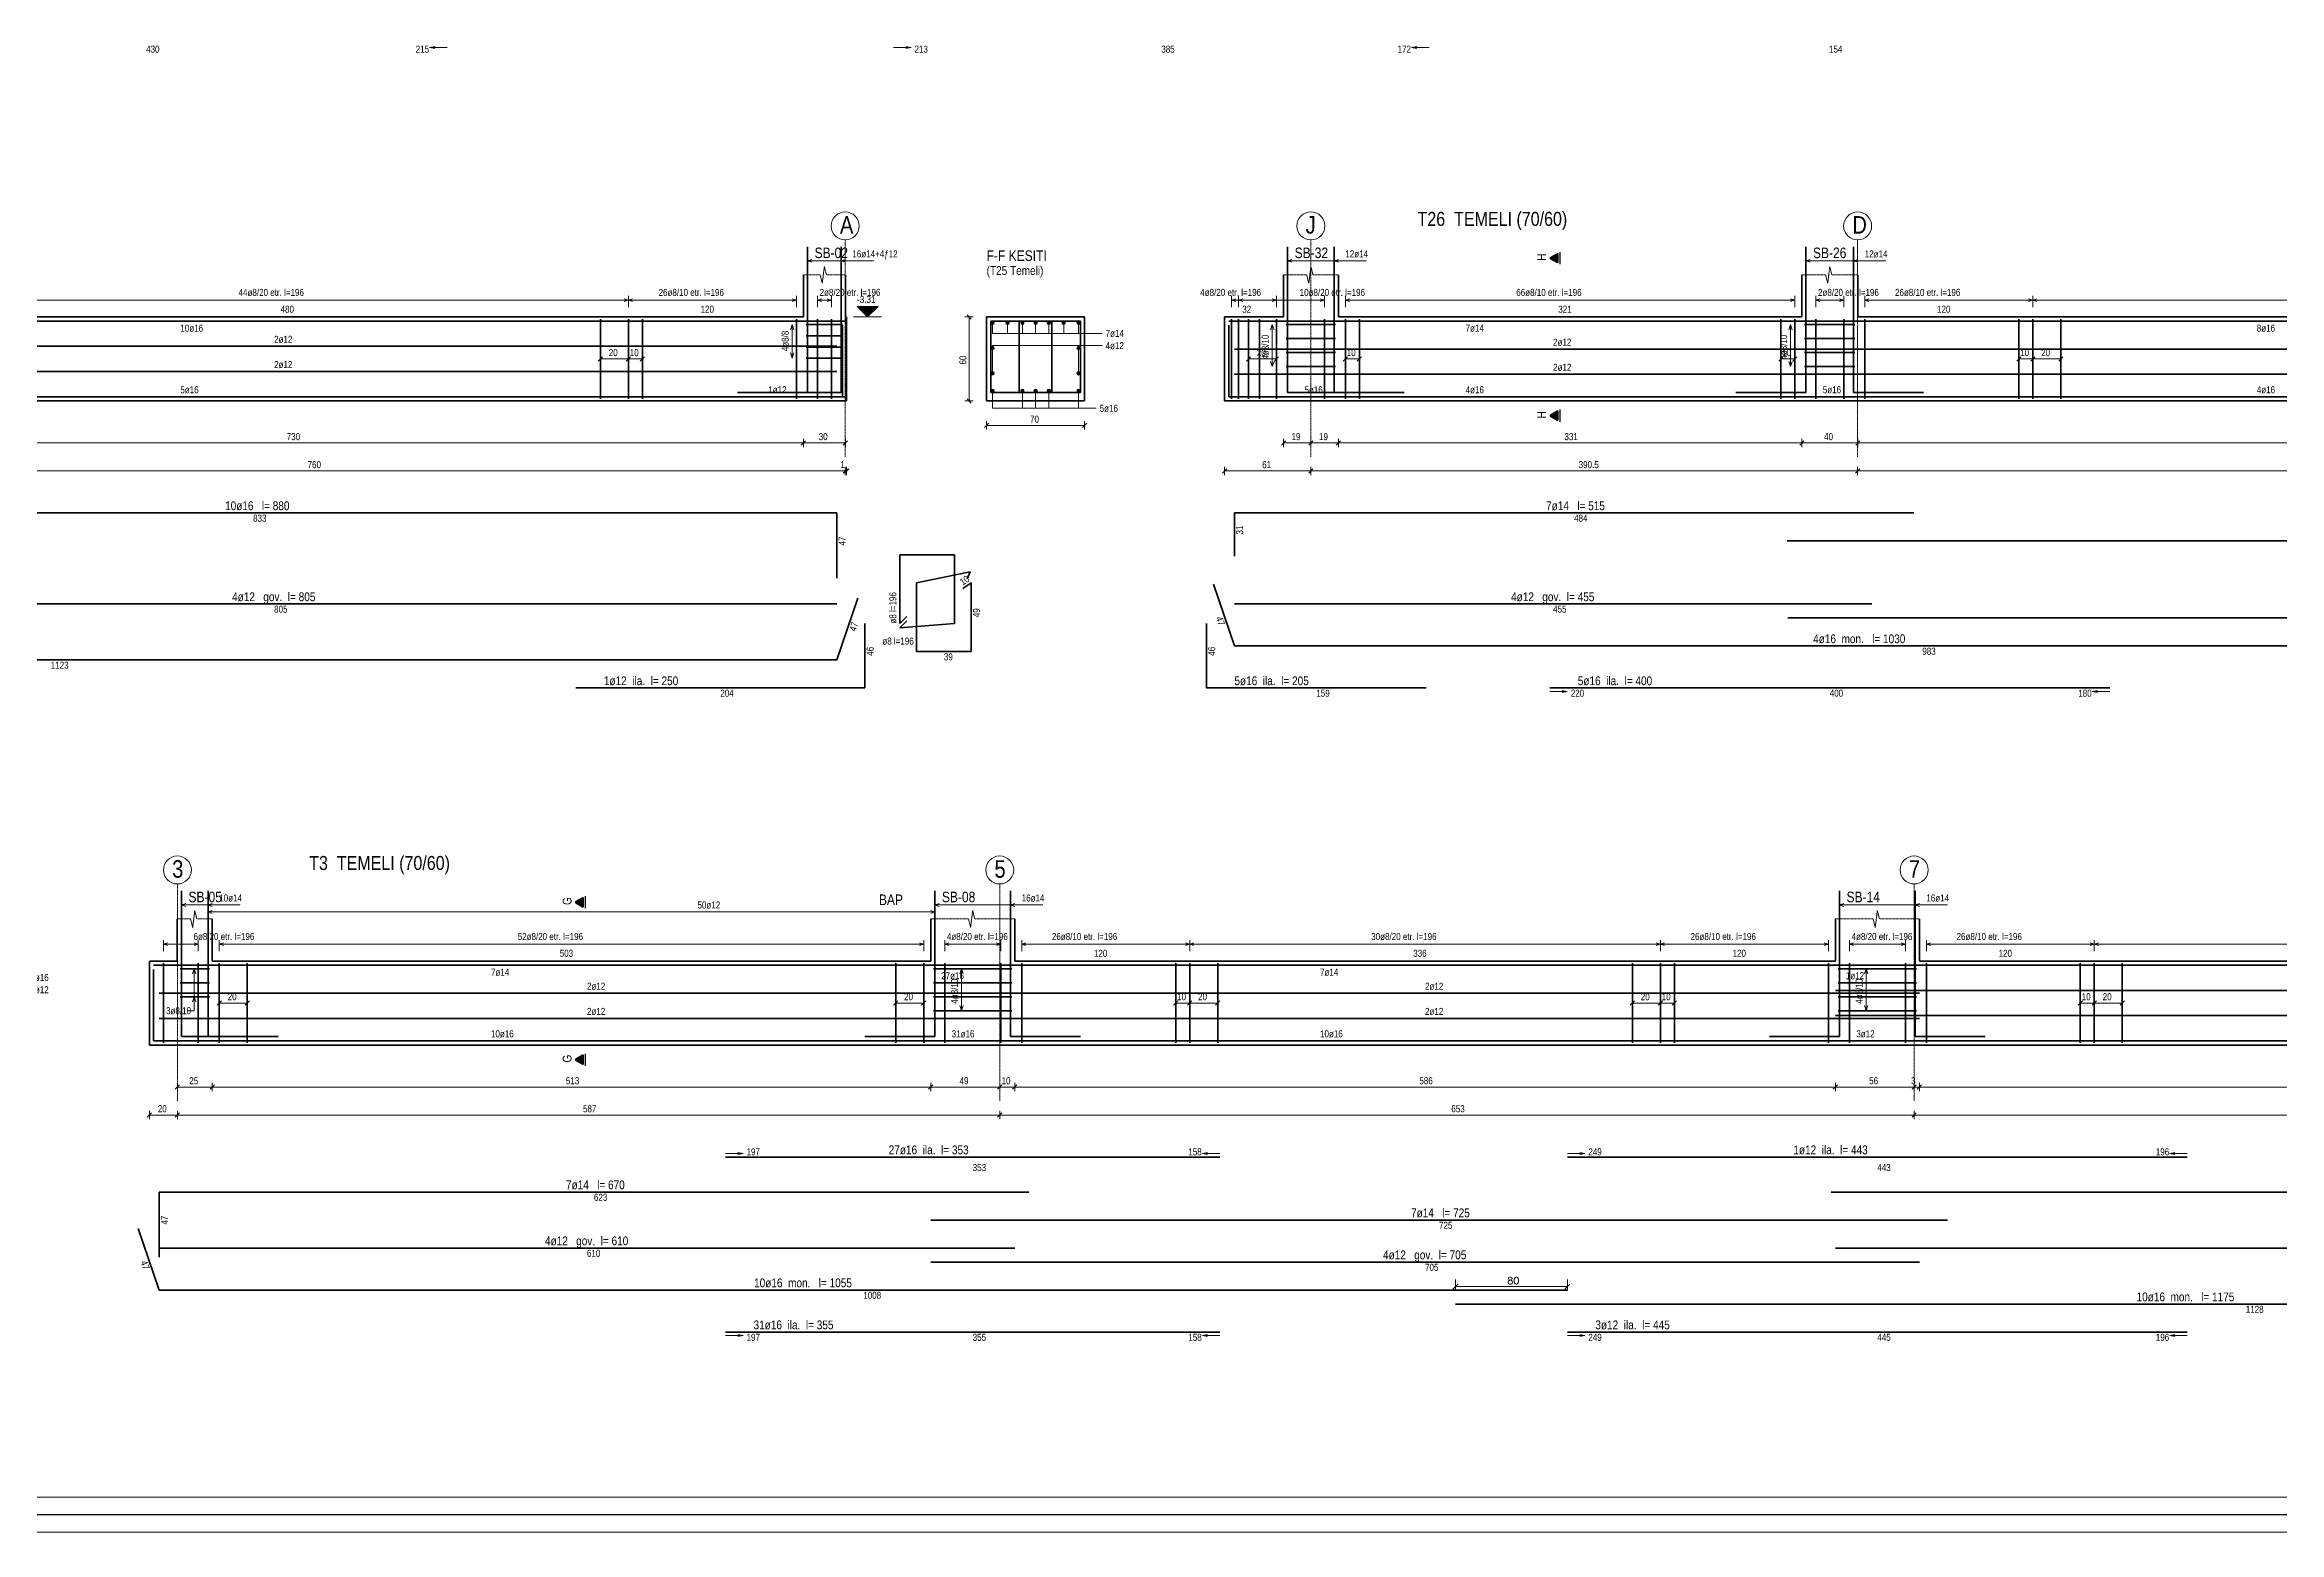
# Model space of a CAD drawing. Header units: millimetres. Extents: x -267 to 94375, y 6431 to 10838.
# Drawn here: x 19200 to 22392, y 6532 to 8657 of the extents above; entities that cross this region are included whole.
import ezdxf

# ---------------------------------------------------------------- set-up
doc = ezdxf.new("R2010")
doc.units = ezdxf.units.MM
doc.header["$LTSCALE"] = 0.0001
doc.linetypes.add('DASHED', pattern=[19.05, 12.7, -6.35])
for name, color, linetype, lineweight in [('AKS BALONU (BEYKENT)', 7, 'Continuous', 20), ('AKS CIZGISI (BEYKENT)', 252, 'DASHED', 20), ('AKS NO (BEYKENT)', 3, 'Continuous', 20), ('DIM_LAY', 8, 'Continuous', 20), ('DONATI (BEYKENT)', 4, 'Continuous', 35), ('DONATI KESIT (BEYKENT)', 7, 'Continuous', 20), ('DONATI YAZISI (BEYKENT)', 3, 'Continuous', 20), ('FILIZ (BEYKENT)', 60, 'Continuous', 20), ('I.DONATI OKU (BEYKENT)', 160, 'Continuous', 20), ('KESIT ISMI (BEYKENT)', 6, 'Continuous', 20), ('KESIT SINIRI (BEYKENT)', 241, 'DASHED', 20), ('KESIT_(BEYKENT)', 151, 'Continuous', 25), ('KOLON ISMI (BEYKENT)', 91, 'Continuous', 20), ('KOT CIZGI (BEYKENT)', 120, 'Continuous', 20), ('KOT YAZI (BEYKENT)', 7, 'Continuous', 20), ('OLCU (BEYKENT)', 14, 'Continuous', 20), ('OLCU YAZISI (BEYKENT)', 7, 'Continuous', 20), ('REBAR_DET2', 1, 'Continuous', 20), ('SHEETSUMMARY-50', 152, 'Continuous', 20), ('SheetView', 40, 'Continuous', 20), ('SheetViewOut', 231, 'Continuous', 20), ('TEMEL (BEYKENT)', 2, 'Continuous', 35), ('TEMEL ISMI (BEYKENT)', 40, 'Continuous', 20), ('YAZI (BEYKENT)', 140, 'Continuous', 20)]:
    doc.layers.add(name, color=color, linetype=linetype, lineweight=lineweight)
doc.styles.add('KOT (BEYKENT)', font='')
doc.styles.add('OLCU (BEYKENT)', font='')
doc.styles.add('stastyle', font='RomanSTA.ttf')
doc.styles.add('YAZI (BEYKENT)', font='')
doc.styles.get('KOT (BEYKENT)').set_extended_font_data('Bahnschrift Light Condensed')
doc.styles.get('OLCU (BEYKENT)').set_extended_font_data('Bahnschrift Light Condensed')
doc.styles.get('YAZI (BEYKENT)').set_extended_font_data('Bahnschrift Light Condensed')

msp = doc.modelspace()

# ---------------------------------------------------------------- hatches: boundary and pattern name
at = {"layer": 'DONATI KESIT (BEYKENT)', "lineweight": 30}
h = msp.add_hatch(color=256, dxfattribs=at)
h.dxf.hatch_style = 1
h.paths.add_polyline_path([(20551.45, 8259.33, 1), (20556.45, 8259.33, 1)])
h = msp.add_hatch(color=256, dxfattribs=at)
h.dxf.hatch_style = 1
h.paths.add_polyline_path([(20572.78, 8259.33, 1), (20577.78, 8259.33, 1)])
h = msp.add_hatch(color=256, dxfattribs=at)
h.dxf.hatch_style = 1
h.paths.add_polyline_path([(20594.11, 8259.33, 1), (20599.11, 8259.33, 1)])
h = msp.add_hatch(color=256, dxfattribs=at)
h.dxf.hatch_style = 1
h.paths.add_polyline_path([(20612.95, 8259.33, 1), (20617.95, 8259.33, 1)])
h = msp.add_hatch(color=256, dxfattribs=at)
h.dxf.hatch_style = 1
h.paths.add_polyline_path([(20631.78, 8259.33, 1), (20636.78, 8259.33, 1)])
h = msp.add_hatch(color=256, dxfattribs=at)
h.dxf.hatch_style = 1
h.paths.add_polyline_path([(20653.11, 8259.33, 1), (20658.11, 8259.33, 1)])
h = msp.add_hatch(color=256, dxfattribs=at)
h.dxf.hatch_style = 1
h.paths.add_polyline_path([(20674.45, 8259.33, 1), (20679.45, 8259.33, 1)])
h = msp.add_hatch(color=256, dxfattribs=at)
h.dxf.hatch_style = 1
h.paths.add_polyline_path([(20551.45, 8223.33, 1), (20556.45, 8223.33, 1)])
h = msp.add_hatch(color=256, dxfattribs=at)
h.dxf.hatch_style = 1
h.paths.add_polyline_path([(20674.45, 8223.33, 1), (20679.45, 8223.33, 1)])
h = msp.add_hatch(color=256, dxfattribs=at)
h.dxf.hatch_style = 1
h.paths.add_polyline_path([(20551.45, 8187.33, 1), (20556.45, 8187.33, 1)])
h = msp.add_hatch(color=256, dxfattribs=at)
h.dxf.hatch_style = 1
h.paths.add_polyline_path([(20674.45, 8187.33, 1), (20679.45, 8187.33, 1)])
h = msp.add_hatch(color=256, dxfattribs=at)
h.dxf.hatch_style = 1
h.paths.add_polyline_path([(20551.45, 8162.33, 1), (20556.45, 8162.33, 1)])
h = msp.add_hatch(color=256, dxfattribs=at)
h.dxf.hatch_style = 1
h.paths.add_polyline_path([(20594.11, 8162.33, 1), (20599.11, 8162.33, 1)])
h = msp.add_hatch(color=256, dxfattribs=at)
h.dxf.hatch_style = 1
h.paths.add_polyline_path([(20612.95, 8162.33, 1), (20617.95, 8162.33, 1)])
h = msp.add_hatch(color=256, dxfattribs=at)
h.dxf.hatch_style = 1
h.paths.add_polyline_path([(20631.78, 8162.33, 1), (20636.78, 8162.33, 1)])
h = msp.add_hatch(color=256, dxfattribs=at)
h.dxf.hatch_style = 1
h.paths.add_polyline_path([(20674.45, 8162.33, 1), (20679.45, 8162.33, 1)])
at = {"layer": 'KESIT_(BEYKENT)'}
h = msp.add_hatch(color=256, dxfattribs=at)
h.dxf.hatch_style = 1
h.paths.add_polyline_path([(21362, 8357.23, 0.5773503), (21360.5, 8358.1), (21351, 8352.61, 0.5773503), (21351, 8350.88), (21360.5, 8345.39, 0.5773503), (21362, 8346.26)])
h = msp.add_hatch(color=256, dxfattribs=at)
h.dxf.hatch_style = 1
h.paths.add_polyline_path([(21362, 8132.23, 0.5773503), (21360.5, 8133.1), (21351, 8127.61, 0.5773503), (21351, 8125.88), (21360.5, 8120.39, 0.5773503), (21362, 8121.26)])
h = msp.add_hatch(color=256, dxfattribs=at)
h.dxf.hatch_style = 1
h.paths.add_polyline_path([(19969.65, 7437.23, 0.5773503), (19968.15, 7438.1), (19958.65, 7432.61, 0.5773503), (19958.65, 7430.88), (19968.15, 7425.39, 0.5773503), (19969.65, 7426.26)])
h = msp.add_hatch(color=256, dxfattribs=at)
h.dxf.hatch_style = 1
h.paths.add_polyline_path([(19969.65, 7212.23, 0.5773503), (19968.15, 7213.1), (19958.65, 7207.61, 0.5773503), (19958.65, 7205.88), (19968.15, 7200.39, 0.5773503), (19969.65, 7201.26)])
at = {"layer": 'KOT CIZGI (BEYKENT)'}
msp.add_hatch(color=256, dxfattribs=at).paths.add_polyline_path([(20390.45, 8282.83), (20360.45, 8282.83), (20375.45, 8267.83)])

# ---------------------------------------------------------------- linework, layer by layer
at = {"layer": 'AKS BALONU (BEYKENT)'}
for centre in [(20343.45, 8397.83), (21008.72, 8397.83), (21789.78, 8397.83), (19389.45, 7477.83), (20564.17, 7477.83), (21870.53, 7477.83)]:
    msp.add_circle(centre, 20, dxfattribs=at)
at = {"layer": 'AKS CIZGISI (BEYKENT)'}
for p, q in [((20343.45, 8377.83), (20343.45, 8067.83)), ((21008.72, 8377.83), (21008.72, 8067.83)), ((21789.78, 8377.83), (21789.78, 8067.83)), ((19389.45, 7457.83), (19389.45, 7147.83)), ((20564.17, 7457.83), (20564.17, 7147.83)), ((21870.53, 7457.83), (21870.53, 7147.83))]:
    msp.add_line(p, q, dxfattribs=at)
at = {"layer": 'DONATI (BEYKENT)'}
for p, q in [((20289.65, 8159.83), (20289.65, 8367.83)), ((20337.65, 8159.83), (20337.65, 8367.83)), ((20975.52, 8159.83), (20975.52, 8367.83)), ((21041.92, 8159.83), (21041.92, 8367.83)), ((21715.98, 8159.83), (21715.98, 8367.83)), ((21783.99, 8159.83), (21783.99, 8367.83)), ((15929.45, 8261.83), (20343.45, 8261.83)), ((19993.65, 8264.83), (19993.65, 8150.83)), ((20033.65, 8264.83), (20033.65, 8150.83)), ((20053.65, 8264.83), (20053.65, 8150.83)), ((20273.65, 8264.83), (20273.65, 8150.83)), ((20287.65, 8256.83), (20339.65, 8256.83)), ((20287.65, 8240.83), (20339.65, 8240.83)), ((20303.65, 8264.83), (20303.65, 8150.83)), ((20323.65, 8264.83), (20323.65, 8150.83)), ((20339.45, 8153.83), (20339.45, 8255.83)), ((20551.45, 8261.83), (20679.45, 8261.83)), ((20551.45, 8159.83), (20551.45, 8261.83)), ((20592.07, 8159.83), (20592.07, 8261.83)), ((20638.7, 8159.83), (20638.7, 8261.83)), ((20679.45, 8261.83), (20679.45, 8159.83)), ((20891.45, 8261.83), (24829.78, 8261.83)), ((20891.45, 8153.83), (20891.45, 8255.83)), ((20895.45, 8264.83), (20895.45, 8150.83)), ((20905.45, 8264.83), (20905.45, 8150.83)), ((20919.52, 8264.83), (20919.52, 8150.83)), ((20935.45, 8264.83), (20935.45, 8150.83)), ((20959.52, 8264.83), (20959.52, 8150.83)), ((20973.52, 8256.83), (21043.92, 8256.83)), ((20973.52, 8236.83), (21043.92, 8236.83)), ((21027.92, 8264.83), (21027.92, 8150.83)), ((21057.92, 8264.83), (21057.92, 8150.83)), ((21077.92, 8264.83), (21077.92, 8150.83)), ((21679.98, 8264.83), (21679.98, 8150.83)), ((21699.99, 8264.83), (21699.99, 8150.83)), ((21713.98, 8256.83), (21785.98, 8256.83)), ((21713.98, 8236.83), (21785.98, 8236.83)), ((21729.98, 8264.83), (21729.98, 8150.83)), ((21769.99, 8264.83), (21769.99, 8150.83)), ((21799.98, 8264.83), (21799.98, 8150.83)), ((22019.99, 8264.83), (22019.99, 8150.83)), ((22039.98, 8264.83), (22039.98, 8150.83)), ((22079.98, 8264.83), (22079.98, 8150.83)), ((18723.65, 8225.83), (20331.45, 8225.83)), ((20287.65, 8224.83), (20339.65, 8224.83)), ((20287.65, 8208.83), (20339.65, 8208.83)), ((20899.45, 8221.83), (23329.98, 8221.83)), ((20973.52, 8216.83), (21043.92, 8216.83)), ((21713.98, 8216.83), (21785.98, 8216.83)), ((18723.65, 8189.83), (20331.45, 8189.83)), ((20899.45, 8185.83), (23329.98, 8185.83)), ((20973.52, 8196.83), (21043.92, 8196.83)), ((21713.98, 8196.83), (21785.98, 8196.83)), ((15929.45, 8153.83), (20343.45, 8153.83)), ((20189.65, 8159.83), (20337.65, 8159.83)), ((20679.45, 8159.83), (20551.45, 8159.83)), ((20891.45, 8153.83), (24829.78, 8153.83)), ((21141.92, 8159.83), (20975.52, 8159.83)), ((21615.98, 8159.83), (21715.98, 8159.83)), ((21883.99, 8159.83), (21783.99, 8159.83)), ((18663.65, 7987.83), (20331.45, 7987.83)), ((20331.45, 7987.83), (20331.45, 7894.75)), ((20899.45, 7987.83), (20899.45, 7926.19)), ((20899.45, 7987.83), (21869.99, 7987.83)), ((20421.45, 7927.83), (20421.45, 7829.83)), ((20421.45, 7927.83), (20499.45, 7927.83)), ((20499.45, 7829.83), (20499.45, 7927.83)), ((21688.99, 7947.83), (23389.98, 7947.83)), ((20445.45, 7887.83), (20521.85, 7903.83)), ((20445.45, 7887.83), (20445.45, 7789.83)), ((20511.45, 7879.83), (20523.45, 7887.83)), ((20517.86, 7893.83), (20521.85, 7903.83)), ((20523.45, 7789.83), (20523.45, 7887.83)), ((20869.45, 7885.94), (20899.45, 7797.83)), ((18723.65, 7857.83), (20331.45, 7857.83)), ((20331.45, 7777.83), (20361.45, 7865.94)), ((20899.45, 7857.83), (21809.98, 7857.83)), ((20371.45, 7829.83), (20371.45, 7737.83)), ((20431.45, 7839.83), (20421.45, 7829.83)), ((20431.68, 7833.83), (20421.68, 7823.83)), ((20499.45, 7829.83), (20421.68, 7823.83)), ((20859.45, 7829.83), (20859.45, 7737.83)), ((21689.99, 7837.83), (23329.98, 7837.83)), ((20523.45, 7789.83), (20445.45, 7789.83)), ((20899.45, 7797.83), (22864.99, 7797.83)), ((18085.45, 7777.83), (20331.45, 7777.83)), ((20371.45, 7737.83), (19958.65, 7737.83)), ((20859.45, 7737.83), (21173.43, 7737.83)), ((21349.98, 7737.83), (22149.98, 7737.83)), ((19395.25, 7239.83), (19395.25, 7447.83)), ((19433.25, 7239.83), (19433.25, 7447.83)), ((20471.57, 7239.83), (20471.57, 7447.83)), ((20579.57, 7239.83), (20579.57, 7447.83)), ((21763.93, 7239.83), (21763.93, 7447.83)), ((21871.93, 7239.83), (21871.93, 7447.83)), ((19369.45, 7344.83), (19369.45, 7230.83)), ((19419.25, 7344.83), (19419.25, 7230.83)), ((19449.25, 7344.83), (19449.25, 7230.83)), ((19489.25, 7344.83), (19489.25, 7230.83)), ((20415.57, 7344.83), (20415.57, 7230.83)), ((20455.57, 7344.83), (20455.57, 7230.83)), ((20485.57, 7344.83), (20485.57, 7230.83)), ((20565.57, 7344.83), (20565.57, 7230.83)), ((20595.57, 7344.83), (20595.57, 7230.83)), ((20815.57, 7344.83), (20815.57, 7230.83)), ((20835.57, 7344.83), (20835.57, 7230.83)), ((20875.57, 7344.83), (20875.57, 7230.83)), ((21467.93, 7344.83), (21467.93, 7230.83)), ((21507.93, 7344.83), (21507.93, 7230.83)), ((21527.93, 7344.83), (21527.93, 7230.83)), ((21747.93, 7344.83), (21747.93, 7230.83)), ((21777.93, 7344.83), (21777.93, 7230.83)), ((21857.93, 7344.83), (21857.93, 7230.83)), ((21887.93, 7344.83), (21887.93, 7230.83)), ((22107.93, 7344.83), (22107.93, 7230.83)), ((22127.93, 7344.83), (22127.93, 7230.83)), ((22167.93, 7344.83), (22167.93, 7230.83)), ((19355.45, 7341.83), (23481.45, 7341.83)), ((19355.45, 7233.83), (19355.45, 7335.83)), ((19393.25, 7336.83), (19435.25, 7336.83)), ((19393.25, 7316.83), (19435.25, 7316.83)), ((20469.57, 7336.83), (20581.57, 7336.83)), ((20469.57, 7316.83), (20581.57, 7316.83)), ((21761.93, 7336.83), (21873.93, 7336.83)), ((21761.93, 7316.83), (21873.93, 7316.83)), ((19363.45, 7301.83), (21877.93, 7301.83)), ((19393.25, 7296.83), (19435.25, 7296.83)), ((20469.57, 7296.83), (20581.57, 7296.83)), ((21757.93, 7305.83), (23473.45, 7305.83)), ((21761.93, 7296.83), (21873.93, 7296.83)), ((19363.45, 7265.83), (21877.93, 7265.83)), ((20469.57, 7276.83), (20581.57, 7276.83)), ((21757.93, 7269.83), (23473.45, 7269.83)), ((21761.93, 7276.83), (21873.93, 7276.83)), ((19355.45, 7233.83), (23481.45, 7233.83)), ((19533.25, 7239.83), (19395.25, 7239.83)), ((20371.57, 7239.83), (20471.57, 7239.83)), ((20679.57, 7239.83), (20579.57, 7239.83)), ((21663.93, 7239.83), (21763.93, 7239.83)), ((21971.93, 7239.83), (21871.93, 7239.83)), ((20172.48, 7067.83), (20878.66, 7067.83)), ((21375.1, 7067.83), (22260.76, 7067.83)), ((19363.45, 7017.83), (19363.45, 6924.75)), ((19363.45, 7017.83), (20605.57, 7017.83)), ((21751.93, 7017.83), (23473.45, 7017.83)), ((19333.45, 6965.94), (19363.45, 6877.83)), ((20465.57, 6977.83), (21917.93, 6977.83)), ((19363.45, 6937.83), (20585.57, 6937.83)), ((21757.93, 6937.83), (23473.45, 6937.83)), ((20465.57, 6917.83), (21877.93, 6917.83)), ((19363.45, 6877.83), (21375.1, 6877.83)), ((21215.1, 6857.83), (23473.45, 6857.83)), ((20172.48, 6817.83), (20878.66, 6817.83)), ((21375.1, 6817.83), (22260.76, 6817.83))]:
    msp.add_line(p, q, dxfattribs=at)
at = {"layer": 'DONATI KESIT (BEYKENT)'}
for centre in [(20553.95, 8259.33), (20575.28, 8259.33), (20596.61, 8259.33), (20615.45, 8259.33), (20634.28, 8259.33), (20655.61, 8259.33), (20676.95, 8259.33), (20553.95, 8223.33), (20676.95, 8223.33), (20553.95, 8187.33), (20676.95, 8187.33), (20553.95, 8162.33), (20596.61, 8162.33), (20615.45, 8162.33), (20634.28, 8162.33), (20676.95, 8162.33)]:
    msp.add_circle(centre, 2.5, dxfattribs=at)
at = {"layer": 'I.DONATI OKU (BEYKENT)'}
for p, q in [((20289.65, 8347.83), (20295.65, 8349.83)), ((20289.65, 8347.83), (20383.65, 8347.83)), ((20289.65, 8347.83), (20295.65, 8345.83)), ((20337.65, 8347.83), (20343.65, 8349.83)), ((20337.65, 8347.83), (20343.65, 8345.83)), ((20975.52, 8347.83), (20981.52, 8349.83)), ((20975.52, 8347.83), (21087.92, 8347.83)), ((20975.52, 8347.83), (20981.52, 8345.83)), ((21041.92, 8347.83), (21047.92, 8349.83)), ((21041.92, 8347.83), (21047.92, 8345.83)), ((21715.98, 8347.83), (21721.99, 8349.83)), ((21715.98, 8347.83), (21829.98, 8347.83)), ((21715.98, 8347.83), (21721.99, 8345.83)), ((21783.99, 8347.83), (21789.99, 8349.83)), ((21783.99, 8347.83), (21789.99, 8345.83)), ((18833.65, 8291.83), (20273.65, 8291.83)), ((20027.65, 8293.83), (20039.65, 8289.83)), ((20027.65, 8289.83), (20039.65, 8293.83)), ((20033.65, 8297.83), (20033.65, 8281.83)), ((20273.65, 8291.83), (20267.65, 8293.83)), ((20273.65, 8291.83), (20267.65, 8289.83)), ((20273.65, 8297.83), (20273.65, 8281.83)), ((20303.65, 8297.83), (20303.65, 8281.83)), ((20303.65, 8291.83), (20309.65, 8293.83)), ((20303.65, 8291.83), (20323.65, 8291.83)), ((20303.65, 8291.83), (20309.65, 8289.83)), ((20323.65, 8291.83), (20317.65, 8293.83)), ((20323.65, 8291.83), (20317.65, 8289.83)), ((20323.65, 8297.83), (20323.65, 8281.83)), ((20895.45, 8297.83), (20895.45, 8281.83)), ((20895.45, 8291.83), (20901.45, 8293.83)), ((20895.45, 8291.83), (21027.92, 8291.83)), ((20895.45, 8291.83), (20901.45, 8289.83)), ((20905.45, 8297.83), (20905.45, 8281.83)), ((20905.45, 8291.83), (20911.45, 8293.83)), ((20905.45, 8291.83), (20911.45, 8289.83)), ((20959.52, 8291.83), (20953.52, 8293.83)), ((20959.52, 8291.83), (20953.52, 8289.83)), ((20959.52, 8297.83), (20959.52, 8281.83)), ((21027.92, 8291.83), (21021.92, 8293.83)), ((21027.92, 8291.83), (21021.92, 8289.83)), ((21027.92, 8297.83), (21027.92, 8281.83)), ((21057.92, 8297.83), (21057.92, 8281.83)), ((21057.92, 8291.83), (21063.92, 8293.83)), ((21057.92, 8291.83), (21699.99, 8291.83)), ((21057.92, 8291.83), (21063.92, 8289.83)), ((21699.99, 8291.83), (21693.98, 8293.83)), ((21699.99, 8291.83), (21693.98, 8289.83)), ((21699.99, 8297.83), (21699.99, 8281.83)), ((21729.98, 8297.83), (21729.98, 8281.83)), ((21729.98, 8291.83), (21735.99, 8293.83)), ((21729.98, 8291.83), (21769.99, 8291.83)), ((21729.98, 8291.83), (21735.99, 8289.83)), ((21769.99, 8291.83), (21763.98, 8293.83)), ((21769.99, 8291.83), (21763.98, 8289.83)), ((21769.99, 8297.83), (21769.99, 8281.83)), ((21799.98, 8297.83), (21799.98, 8281.83)), ((21799.98, 8291.83), (21805.98, 8293.83)), ((21799.98, 8291.83), (23219.99, 8291.83)), ((21799.98, 8291.83), (21805.98, 8289.83)), ((22033.99, 8293.83), (22045.98, 8289.83)), ((22033.99, 8289.83), (22045.98, 8293.83)), ((22039.98, 8297.83), (22039.98, 8281.83)), ((20267.65, 8256.83), (20265.15, 8249.33)), ((20267.65, 8256.83), (20267.65, 8208.83)), ((20267.65, 8256.83), (20270.15, 8249.33)), ((20553.95, 8259.33), (20553.95, 8244.33)), ((20553.95, 8244.33), (20710.45, 8244.33)), ((20575.28, 8259.33), (20575.28, 8244.33)), ((20596.61, 8259.33), (20596.61, 8244.33)), ((20615.45, 8259.33), (20615.45, 8244.33)), ((20634.28, 8259.33), (20634.28, 8244.33)), ((20655.61, 8259.33), (20655.61, 8244.33)), ((20676.95, 8259.33), (20676.95, 8244.33)), ((20953.52, 8256.83), (20951.02, 8249.33)), ((20953.52, 8256.83), (20953.52, 8196.83)), ((20953.52, 8256.83), (20956.02, 8249.33)), ((21693.98, 8256.83), (21691.48, 8249.33)), ((21693.98, 8256.83), (21693.98, 8196.83)), ((21693.98, 8256.83), (21696.48, 8249.33)), ((20267.65, 8208.83), (20265.15, 8216.33)), ((20267.65, 8208.83), (20270.15, 8216.33)), ((20553.95, 8187.33), (20553.95, 8226.83)), ((20553.95, 8226.83), (20710.45, 8226.83)), ((20676.95, 8187.33), (20676.95, 8226.83)), ((20953.52, 8196.83), (20951.02, 8204.33)), ((20953.52, 8196.83), (20956.02, 8204.33)), ((21693.98, 8196.83), (21691.48, 8204.33)), ((21693.98, 8196.83), (21696.48, 8204.33)), ((20553.95, 8162.33), (20553.95, 8137.33)), ((20596.61, 8162.33), (20596.61, 8137.33)), ((20615.45, 8162.33), (20615.45, 8137.33)), ((20634.28, 8162.33), (20634.28, 8137.33)), ((20676.95, 8162.33), (20676.95, 8137.33)), ((20553.95, 8137.33), (20701.95, 8137.33)), ((19395.25, 7427.83), (19401.25, 7429.83)), ((19395.25, 7427.83), (19479.25, 7427.83)), ((19395.25, 7427.83), (19401.25, 7425.83)), ((19433.25, 7427.83), (19439.25, 7429.83)), ((19433.25, 7427.83), (19439.25, 7425.83)), ((19433.25, 7417.83), (19439.25, 7419.83)), ((19433.25, 7417.83), (20471.57, 7417.83)), ((19433.25, 7417.83), (19439.25, 7415.83)), ((20471.57, 7417.83), (20465.57, 7419.83)), ((20471.57, 7417.83), (20465.57, 7415.83)), ((20471.57, 7427.83), (20477.57, 7429.83)), ((20471.57, 7427.83), (20625.57, 7427.83)), ((20471.57, 7427.83), (20477.57, 7425.83)), ((20579.57, 7427.83), (20585.57, 7429.83)), ((20579.57, 7427.83), (20585.57, 7425.83)), ((21763.93, 7427.83), (21769.93, 7429.83)), ((21763.93, 7427.83), (21917.93, 7427.83)), ((21763.93, 7427.83), (21769.93, 7425.83)), ((21871.93, 7427.83), (21877.93, 7429.83)), ((21871.93, 7427.83), (21877.93, 7425.83)), ((19369.45, 7377.83), (19369.45, 7361.83)), ((19419.25, 7377.83), (19419.25, 7361.83)), ((19449.25, 7377.83), (19449.25, 7361.83)), ((20455.57, 7377.83), (20455.57, 7361.83)), ((20485.57, 7377.83), (20485.57, 7361.83)), ((20565.57, 7377.83), (20565.57, 7361.83)), ((20595.57, 7377.83), (20595.57, 7361.83)), ((20835.57, 7377.83), (20835.57, 7361.83)), ((21507.93, 7377.83), (21507.93, 7361.83)), ((21747.93, 7377.83), (21747.93, 7361.83)), ((21777.93, 7377.83), (21777.93, 7361.83)), ((21857.93, 7377.83), (21857.93, 7361.83)), ((21887.93, 7377.83), (21887.93, 7361.83)), ((22127.93, 7377.83), (22127.93, 7361.83)), ((19369.45, 7371.83), (19375.45, 7373.83)), ((19369.45, 7371.83), (19419.25, 7371.83)), ((19369.45, 7371.83), (19375.45, 7369.83)), ((19419.25, 7371.83), (19413.25, 7373.83)), ((19419.25, 7371.83), (19413.25, 7369.83)), ((19449.25, 7371.83), (19455.25, 7373.83)), ((19449.25, 7371.83), (20455.57, 7371.83)), ((19449.25, 7371.83), (19455.25, 7369.83)), ((20455.57, 7371.83), (20449.57, 7373.83)), ((20455.57, 7371.83), (20449.57, 7369.83)), ((20485.57, 7371.83), (20491.57, 7373.83)), ((20485.57, 7371.83), (20565.57, 7371.83)), ((20485.57, 7371.83), (20491.57, 7369.83)), ((20565.57, 7371.83), (20559.57, 7373.83)), ((20565.57, 7371.83), (20559.57, 7369.83)), ((20595.57, 7371.83), (20601.57, 7373.83)), ((20595.57, 7371.83), (21747.93, 7371.83)), ((20595.57, 7371.83), (20601.57, 7369.83)), ((20829.57, 7373.83), (20841.57, 7369.83)), ((20829.57, 7369.83), (20841.57, 7373.83)), ((21501.93, 7373.83), (21513.93, 7369.83)), ((21501.93, 7369.83), (21513.93, 7373.83)), ((21747.93, 7371.83), (21741.93, 7373.83)), ((21747.93, 7371.83), (21741.93, 7369.83)), ((21777.93, 7371.83), (21783.93, 7373.83)), ((21777.93, 7371.83), (21857.93, 7371.83)), ((21777.93, 7371.83), (21783.93, 7369.83)), ((21857.93, 7371.83), (21851.93, 7373.83)), ((21857.93, 7371.83), (21851.93, 7369.83)), ((21887.93, 7371.83), (21893.93, 7373.83)), ((21887.93, 7371.83), (23399.25, 7371.83)), ((21887.93, 7371.83), (21893.93, 7369.83)), ((22121.93, 7373.83), (22133.93, 7369.83)), ((22121.93, 7369.83), (22133.93, 7373.83)), ((19413.25, 7336.83), (19410.75, 7329.33)), ((19413.25, 7336.83), (19413.25, 7276.83)), ((19413.25, 7336.83), (19415.75, 7329.33)), ((20509.57, 7336.83), (20507.07, 7329.33)), ((20509.57, 7336.83), (20509.57, 7276.83)), ((20509.57, 7336.83), (20512.07, 7329.33)), ((21801.93, 7336.83), (21799.43, 7329.33)), ((21801.93, 7336.83), (21801.93, 7276.83)), ((21801.93, 7336.83), (21804.43, 7329.33)), ((19413.25, 7296.83), (19410.75, 7289.33)), ((19413.25, 7296.83), (19415.75, 7289.33)), ((20509.57, 7276.83), (20507.07, 7284.33)), ((20509.57, 7276.83), (20512.07, 7284.33)), ((21801.93, 7276.83), (21799.43, 7284.33)), ((21801.93, 7276.83), (21804.43, 7284.33)), ((19403.25, 7276.83), (19413.25, 7276.83))]:
    msp.add_line(p, q, dxfattribs=at)
at = {"layer": 'KESIT SINIRI (BEYKENT)'}
for p, q in [((20310.65, 8315.83), (20313.65, 8339.83)), ((20313.65, 8339.83), (20316.65, 8327.83)), ((21005.72, 8315.83), (21008.72, 8339.83)), ((21008.72, 8339.83), (21011.72, 8327.83)), ((21746.99, 8315.83), (21749.98, 8339.83)), ((21749.98, 8339.83), (21752.99, 8327.83)), ((20283.65, 8327.83), (20307.65, 8327.83)), ((20307.65, 8327.83), (20310.65, 8315.83)), ((20316.65, 8327.83), (20343.65, 8327.83)), ((20969.52, 8327.83), (21002.72, 8327.83)), ((21002.72, 8327.83), (21005.72, 8315.83)), ((21011.72, 8327.83), (21047.92, 8327.83)), ((21709.99, 8327.83), (21743.98, 8327.83)), ((21743.98, 8327.83), (21746.99, 8315.83)), ((21752.99, 8327.83), (21789.99, 8327.83)), ((19389.25, 7407.83), (19408.25, 7407.83)), ((19408.25, 7407.83), (19411.25, 7395.83)), ((19411.25, 7395.83), (19414.25, 7419.83)), ((19414.25, 7419.83), (19417.25, 7407.83)), ((19417.25, 7407.83), (19439.25, 7407.83)), ((20465.57, 7407.83), (20519.57, 7407.83)), ((20519.57, 7407.83), (20522.57, 7395.83)), ((20522.57, 7395.83), (20525.57, 7419.83)), ((20525.57, 7419.83), (20528.57, 7407.83)), ((20528.57, 7407.83), (20585.57, 7407.83)), ((21757.93, 7407.83), (21811.93, 7407.83)), ((21811.93, 7407.83), (21814.93, 7395.83)), ((21814.93, 7395.83), (21817.93, 7419.83)), ((21817.93, 7419.83), (21820.93, 7407.83)), ((21820.93, 7407.83), (21877.93, 7407.83))]:
    msp.add_line(p, q, dxfattribs=at)
at = {"layer": 'KESIT_(BEYKENT)'}
for p, q in [((21364.5, 8360.41), (21364.5, 8343.09)), ((21364.5, 8135.41), (21364.5, 8118.09)), ((19972.15, 7440.41), (19972.15, 7423.09)), ((19972.15, 7215.41), (19972.15, 7198.08))]:
    msp.add_line(p, q, dxfattribs=at)
at = {"layer": 'KESIT_(BEYKENT)', "flags": 128}
for points in [[(21360.5, 8358.1), (21351, 8352.61, 0.5773503), (21351, 8350.88), (21360.5, 8345.39, 0.5773503), (21362, 8346.26), (21362, 8357.23, 0.5773503)], [(21360.5, 8133.1), (21351, 8127.61, 0.5773503), (21351, 8125.88), (21360.5, 8120.39, 0.5773503), (21362, 8121.26), (21362, 8132.23, 0.5773503)], [(19968.15, 7438.1), (19958.65, 7432.61, 0.5773503), (19958.65, 7430.88), (19968.15, 7425.39, 0.5773503), (19969.65, 7426.26), (19969.65, 7437.23, 0.5773503)], [(19968.15, 7213.1), (19958.65, 7207.61, 0.5773503), (19958.65, 7205.88), (19968.15, 7200.39, 0.5773503), (19969.65, 7201.26), (19969.65, 7212.23, 0.5773503)]]:
    msp.add_lwpolyline(points, format="xyb", close=True, dxfattribs=at)
at = {"layer": 'KOT CIZGI (BEYKENT)'}
for p, q in [((20360.45, 8282.83), (20390.45, 8282.83)), ((20375.45, 8267.83), (20360.45, 8282.83)), ((20375.45, 8267.83), (20390.45, 8282.83)), ((20355.45, 8267.83), (20395.45, 8267.83))]:
    msp.add_line(p, q, dxfattribs=at)
at = {"layer": 'OLCU (BEYKENT)'}
for p, q in [((20523.45, 8264.83), (20517.45, 8270.83)), ((20514.45, 8267.83), (20526.45, 8267.83)), ((20520.45, 8147.83), (20520.45, 8267.83)), ((19996.65, 8210.83), (19990.65, 8204.83)), ((19993.65, 8213.83), (19993.65, 8201.83)), ((19993.65, 8207.83), (20053.65, 8207.83)), ((20036.65, 8210.83), (20030.65, 8204.83)), ((20033.65, 8213.83), (20033.65, 8201.83)), ((20050.65, 8204.83), (20056.65, 8210.83)), ((20922.52, 8210.83), (20916.52, 8204.83)), ((20919.52, 8213.83), (20919.52, 8201.83)), ((20919.52, 8207.83), (20959.52, 8207.83)), ((20956.52, 8204.83), (20962.52, 8210.83)), ((21060.92, 8210.83), (21054.92, 8204.83)), ((21057.92, 8213.83), (21057.92, 8201.83)), ((21057.92, 8207.83), (21077.92, 8207.83)), ((21074.92, 8204.83), (21080.92, 8210.83)), ((21682.99, 8210.83), (21676.99, 8204.83)), ((21679.98, 8213.83), (21679.98, 8201.83)), ((21679.98, 8207.83), (21699.99, 8207.83)), ((21696.99, 8204.83), (21702.99, 8210.83)), ((22022.98, 8210.83), (22016.98, 8204.83)), ((22019.99, 8213.83), (22019.99, 8201.83)), ((22019.99, 8207.83), (22079.98, 8207.83)), ((22042.99, 8210.83), (22036.98, 8204.83)), ((22039.98, 8213.83), (22039.98, 8201.83)), ((22076.99, 8204.83), (22082.98, 8210.83)), ((20514.45, 8147.83), (20526.45, 8147.83)), ((20517.45, 8150.83), (20523.45, 8144.83)), ((20548.45, 8115.83), (20542.45, 8109.83)), ((20545.45, 8118.83), (20545.45, 8106.83)), ((20545.45, 8112.83), (20685.45, 8112.83)), ((20688.45, 8115.83), (20682.45, 8109.83)), ((20685.45, 8118.83), (20685.45, 8106.83)), ((18823.65, 8087.83), (20343.45, 8087.83)), ((20286.65, 8090.83), (20280.65, 8084.83)), ((20283.65, 8093.83), (20283.65, 8081.83)), ((20346.65, 8090.83), (20340.65, 8084.83)), ((20343.65, 8093.83), (20343.65, 8081.83)), ((20972.52, 8090.83), (20966.52, 8084.83)), ((20969.52, 8093.83), (20969.52, 8081.83)), ((20969.52, 8087.83), (21789.78, 8087.83)), ((21011.72, 8090.83), (21005.72, 8084.83)), ((21008.72, 8093.83), (21008.72, 8081.83)), ((21050.92, 8090.83), (21044.92, 8084.83)), ((21047.92, 8093.83), (21047.92, 8081.83)), ((21712.99, 8090.83), (21706.98, 8084.83)), ((21709.99, 8093.83), (21709.99, 8081.83)), ((21792.98, 8090.83), (21786.98, 8084.83)), ((21789.99, 8093.83), (21789.99, 8081.83)), ((21789.99, 8087.83), (23309.79, 8087.83)), ((15923.45, 8047.83), (20345.45, 8047.83)), ((20346.45, 8050.83), (20340.45, 8044.83)), ((20348.45, 8050.83), (20342.45, 8044.83)), ((20343.45, 8053.83), (20343.45, 8041.83)), ((20345.45, 8053.83), (20345.45, 8041.83)), ((20888.45, 8050.83), (20882.44, 8044.83)), ((20885.45, 8053.83), (20885.45, 8041.83)), ((20885.45, 8047.83), (24831.78, 8047.83)), ((21011.72, 8050.83), (21005.72, 8044.83)), ((21008.72, 8053.83), (21008.72, 8041.83)), ((21792.79, 8050.83), (21786.78, 8044.83)), ((21789.78, 8053.83), (21789.78, 8041.83)), ((19452.25, 7290.83), (19446.25, 7284.83)), ((19449.25, 7293.83), (19449.25, 7281.83)), ((19449.25, 7287.83), (19489.25, 7287.83)), ((19486.25, 7284.83), (19492.25, 7290.83)), ((20418.57, 7290.83), (20412.57, 7284.83)), ((20415.57, 7293.83), (20415.57, 7281.83)), ((20415.57, 7287.83), (20455.57, 7287.83)), ((20452.57, 7284.83), (20458.57, 7290.83)), ((20818.57, 7290.83), (20812.57, 7284.83)), ((20815.57, 7293.83), (20815.57, 7281.83)), ((20815.57, 7287.83), (20875.57, 7287.83)), ((20838.57, 7290.83), (20832.57, 7284.83)), ((20835.57, 7293.83), (20835.57, 7281.83)), ((20872.57, 7284.83), (20878.57, 7290.83)), ((21470.93, 7290.83), (21464.93, 7284.83)), ((21467.93, 7293.83), (21467.93, 7281.83)), ((21467.93, 7287.83), (21527.93, 7287.83)), ((21510.93, 7290.83), (21504.93, 7284.83)), ((21507.93, 7293.83), (21507.93, 7281.83)), ((21524.93, 7284.83), (21530.93, 7290.83)), ((22110.93, 7290.83), (22104.93, 7284.83)), ((22107.93, 7293.83), (22107.93, 7281.83)), ((22107.93, 7287.83), (22167.93, 7287.83)), ((22130.93, 7290.83), (22124.93, 7284.83)), ((22127.93, 7293.83), (22127.93, 7281.83)), ((22164.93, 7284.83), (22170.93, 7290.83)), ((19392.45, 7170.83), (19386.45, 7164.83)), ((19389.45, 7173.83), (19389.45, 7161.83)), ((19389.45, 7167.83), (23409.25, 7167.83)), ((19442.25, 7170.83), (19436.25, 7164.83)), ((19439.25, 7173.83), (19439.25, 7161.83)), ((20468.57, 7170.83), (20462.57, 7164.83)), ((20465.57, 7173.83), (20465.57, 7161.83)), ((20567.17, 7170.83), (20561.17, 7164.83)), ((20564.17, 7173.83), (20564.17, 7161.83)), ((20588.57, 7170.83), (20582.57, 7164.83)), ((20585.57, 7173.83), (20585.57, 7161.83)), ((21760.93, 7170.83), (21754.93, 7164.83)), ((21757.93, 7173.83), (21757.93, 7161.83)), ((21873.53, 7170.83), (21867.53, 7164.83)), ((21870.53, 7173.83), (21870.53, 7161.83)), ((21880.93, 7170.83), (21874.93, 7164.83)), ((21877.93, 7173.83), (21877.93, 7161.83)), ((19352.45, 7130.83), (19346.45, 7124.83)), ((19349.45, 7133.83), (19349.45, 7121.83)), ((19349.45, 7127.83), (23487.45, 7127.83)), ((19392.45, 7130.83), (19386.45, 7124.83)), ((19389.45, 7133.83), (19389.45, 7121.83)), ((20567.17, 7130.83), (20561.17, 7124.83)), ((20564.17, 7133.83), (20564.17, 7121.83)), ((21873.53, 7130.83), (21867.53, 7124.83)), ((21870.53, 7133.83), (21870.53, 7121.83)), ((21211.57, 6879.29), (21218.63, 6886.37)), ((21215.11, 6877.83), (21215.1, 6892.83)), ((21215.1, 6882.83), (21375.1, 6882.83)), ((21371.57, 6879.29), (21378.63, 6886.37)), ((21375.11, 6877.83), (21375.1, 6892.83))]:
    msp.add_line(p, q, dxfattribs=at)
at = {"layer": 'REBAR_DET2'}
for p, q in [((19749.79, 8652.83), (19757.14, 8654.29)), ((19774.79, 8652.83), (19749.79, 8652.83)), ((19749.79, 8652.83), (19757.14, 8651.37)), ((20412.44, 8652.83), (20437.44, 8652.83)), ((20437.44, 8652.83), (20430.08, 8654.29)), ((20437.44, 8652.83), (20430.08, 8651.37)), ((21152.54, 8652.83), (21159.89, 8654.29)), ((21177.54, 8652.83), (21152.54, 8652.83)), ((21152.54, 8652.83), (21159.89, 8651.37)), ((21349.98, 7732.83), (21374.99, 7732.83)), ((21374.99, 7732.83), (21367.63, 7734.29)), ((21374.99, 7732.83), (21367.63, 7731.37)), ((22124.98, 7732.83), (22132.34, 7734.29)), ((22149.98, 7732.83), (22124.98, 7732.83)), ((22124.98, 7732.83), (22132.34, 7731.37)), ((20172.48, 7072.83), (20197.48, 7072.83)), ((20197.48, 7072.83), (20190.12, 7071.37)), ((20197.48, 7072.83), (20190.13, 7074.29)), ((20853.66, 7072.83), (20861.02, 7074.29)), ((20878.66, 7072.83), (20853.66, 7072.83)), ((20853.66, 7072.83), (20861.01, 7071.37)), ((21375.1, 7072.83), (21400.1, 7072.83)), ((21400.1, 7072.83), (21392.75, 7074.29)), ((21400.1, 7072.83), (21392.75, 7071.37)), ((22235.76, 7072.83), (22243.12, 7074.29)), ((22260.76, 7072.83), (22235.76, 7072.83)), ((22235.76, 7072.83), (22243.12, 7071.37)), ((20172.48, 6812.83), (20197.48, 6812.83)), ((20197.48, 6812.83), (20190.12, 6811.37)), ((20197.48, 6812.83), (20190.13, 6814.29)), ((20853.66, 6812.83), (20861.02, 6814.29)), ((20878.66, 6812.83), (20853.66, 6812.83)), ((20853.66, 6812.83), (20861.01, 6811.37)), ((21375.1, 6812.83), (21400.1, 6812.83)), ((21400.1, 6812.83), (21392.75, 6814.29)), ((21400.1, 6812.83), (21392.75, 6811.37)), ((22235.76, 6812.83), (22243.12, 6814.29)), ((22260.76, 6812.83), (22235.76, 6812.83)), ((22235.76, 6812.83), (22243.12, 6811.37))]:
    msp.add_line(p, q, dxfattribs=at)
at = {"layer": 'SHEETSUMMARY-50', "const_width": 2, "flags": 128}
msp.add_lwpolyline([(9013.61, 6556.81), (39480.33, 6556.81), (39480.33, 10706.81), (9013.61, 10706.81)], close=True, dxfattribs=at)
at = {"layer": 'SheetView'}
msp.add_lwpolyline([(9038.61, 6581.81), (38855.33, 6581.81), (38855.33, 10681.81), (9038.61, 10681.81)], close=True, dxfattribs=at)
at = {"layer": 'SheetViewOut'}
msp.add_lwpolyline([(8988.61, 6531.81), (39505.33, 6531.81), (39505.33, 10731.81), (8988.61, 10731.81)], close=True, dxfattribs=at)
at = {"layer": 'TEMEL (BEYKENT)'}
for p, q in [((20283.65, 8267.83), (20283.65, 8327.83)), ((20343.65, 8327.83), (20343.65, 8267.83)), ((20969.52, 8327.83), (20969.52, 8267.83)), ((21047.92, 8327.83), (21047.92, 8267.83)), ((21709.99, 8267.83), (21709.99, 8327.83)), ((21789.99, 8327.83), (21789.99, 8267.83)), ((18823.65, 8267.83), (20283.65, 8267.83)), ((20345.45, 8267.83), (20345.45, 8147.83)), ((20685.45, 8267.83), (20545.45, 8267.83)), ((20545.45, 8267.83), (20545.45, 8147.83)), ((20685.45, 8147.83), (20685.45, 8267.83)), ((20885.45, 8267.83), (20885.45, 8147.83)), ((20885.45, 8267.83), (20969.52, 8267.83)), ((21047.92, 8267.83), (21709.99, 8267.83)), ((21789.99, 8267.83), (23229.98, 8267.83)), ((15923.45, 8147.83), (20345.45, 8147.83)), ((20545.45, 8147.83), (20685.45, 8147.83)), ((20885.45, 8147.83), (24831.78, 8147.83)), ((19389.25, 7407.83), (19389.25, 7347.83)), ((19439.25, 7407.83), (19439.25, 7347.83)), ((20465.57, 7347.83), (20465.57, 7407.83)), ((20585.57, 7407.83), (20585.57, 7347.83)), ((21757.93, 7347.83), (21757.93, 7407.83)), ((21877.93, 7407.83), (21877.93, 7347.83)), ((19349.45, 7347.83), (19349.45, 7227.83)), ((19349.45, 7347.83), (19389.25, 7347.83)), ((19439.25, 7347.83), (20465.57, 7347.83)), ((20585.57, 7347.83), (21757.93, 7347.83)), ((21877.93, 7347.83), (23409.25, 7347.83)), ((19349.45, 7227.83), (23487.45, 7227.83))]:
    msp.add_line(p, q, dxfattribs=at)

# ---------------------------------------------------------------- texts
at = {"layer": 'AKS NO (BEYKENT)', "style": 'YAZI (BEYKENT)'}
for s, p in [('A', (20335.95, 8386.83)), ('J', (21001.22, 8386.83)), ('D', (21782.29, 8386.83)), ('3', (19381.95, 7466.83)), ('5', (20556.67, 7466.83)), ('7', (21863.03, 7466.83))]:
    msp.add_text(s, height=25, dxfattribs=at).set_placement(p)
at = {"layer": 'DIM_LAY', "style": 'stastyle'}
msp.add_text('80', height=10, dxfattribs=at).set_placement((21289.4, 6886.33))
at = {"layer": 'DONATI YAZISI (BEYKENT)', "style": 'YAZI (BEYKENT)'}
for s, height, p in [(' 44ø8/20 etr. l=196', 10, (19473.65, 8297.83)), (' 26ø8/10 etr. l=196', 10, (20073.65, 8297.83)), (' 2ø8/20 etr. l=196', 10, (20303.65, 8297.83)), (' 4ø8/20 etr. l=196', 10, (20847.48, 8297.83)), (' 10ø8/20 etr. l=196', 10, (20989.52, 8297.83)), (' 66ø8/10 etr. l=196', 10, (21298.95, 8297.83)), (' 2ø8/20 etr. l=196', 10, (21729.98, 8297.83)), (' 26ø8/10 etr. l=196', 10, (21839.99, 8297.83)), ('10ø16', 10, (19393.65, 8246.83)), ('2ø12', 10, (19527.55, 8230.83)), ('7ø14', 10, (20715.45, 8239.33)), ('7ø14', 10, (21229.75, 8246.83)), ('2ø12', 10, (21354.72, 8226.83)), ('8ø16', 10, (22359.99, 8246.83)), ('2ø12', 10, (19527.55, 8194.83)), ('4ø12', 10, (20715.45, 8221.83)), ('2ø12', 10, (21354.72, 8190.83)), ('5ø16', 10, (19393.65, 8158.83)), ('1ø12', 10, (20233.65, 8158.83)), ('5ø16', 10, (20706.95, 8132.33)), ('5ø16', 10, (20999.52, 8158.83)), ('4ø16', 10, (21229.75, 8158.83)), ('5ø16', 10, (21739.99, 8158.83)), ('4ø16', 10, (22359.99, 8158.83)), ('10ø16   l= 880', 12.5, (19457.55, 7991.83)), ('7ø14   l= 515', 12.5, (21344.72, 7991.83)), ('4ø12   gov.  l= 805', 12.5, (19467.55, 7861.83)), ('4ø12   gov.  l= 455', 12.5, (21294.72, 7861.83)), ('ø8 l=196', 10, (20396.45, 7799.83)), (' 4ø16  mon.   l= 1030', 12.5, (21722.22, 7801.83)), ('1ø12  ila.  l= 250', 12.5, (19998.65, 7741.83)), ('5ø16  ila.  l= 205', 12.5, (20899.45, 7741.83)), ('5ø16  ila.  l= 400', 12.5, (21389.99, 7741.83)), (' 6ø8/20 etr. l=196', 10, (19409.25, 7377.83)), (' 52ø8/20 etr. l=196', 10, (19872.41, 7377.83)), (' 4ø8/20 etr. l=196', 10, (20485.57, 7377.83)), (' 26ø8/10 etr. l=196', 10, (20635.57, 7377.83)), (' 30ø8/20 etr. l=196', 10, (21091.75, 7377.83)), (' 26ø8/10 etr. l=196', 10, (21547.93, 7377.83)), (' 4ø8/20 etr. l=196', 10, (21777.93, 7377.83)), (' 26ø8/10 etr. l=196', 10, (21927.93, 7377.83)), ('4ø12', 10, (19179.45, 7301.83)), ('6ø16', 10, (19179.45, 7319.33)), ('7ø14', 10, (19837.41, 7326.83)), ('2ø12', 10, (19974.51, 7306.83)), ('27ø16', 10, (20480.57, 7321.83)), ('7ø14', 10, (21021.75, 7326.83)), ('2ø12', 10, (21171.75, 7306.83)), ('1ø12', 10, (21772.93, 7321.83)), ('3ø8/10', 10, (19373.25, 7271.83)), ('2ø12', 10, (19974.51, 7270.83)), ('2ø12', 10, (21171.75, 7270.83)), ('10ø16', 10, (19837.41, 7238.83)), ('31ø16', 10, (20495.57, 7238.83)), ('10ø16', 10, (21021.75, 7238.83)), ('3ø12', 10, (21787.93, 7238.83)), ('27ø16  ila.  l= 353', 12.5, (20405.57, 7071.83)), ('1ø12  ila.  l= 443', 12.5, (21697.93, 7071.83)), ('7ø14   l= 670', 12.5, (19944.51, 7021.83)), ('7ø14   l= 725', 12.5, (21151.75, 6981.83)), ('4ø12   gov.  l= 610', 12.5, (19914.51, 6941.83)), ('4ø12   gov.  l= 705', 12.5, (21111.75, 6921.83)), (' 10ø16  mon.   l= 1055', 12.5, (20209.28, 6881.83)), (' 10ø16  mon.   l= 1175', 12.5, (22184.28, 6861.83)), ('31ø16  ila.  l= 355', 12.5, (20212.48, 6821.83)), ('3ø12  ila.  l= 445', 12.5, (21415.1, 6821.83))]:
    msp.add_text(s, height=height, dxfattribs=at).set_placement(p)
for s, p in [('4ø8/8', (20262.65, 8218.83)), ('4ø8/10', (20948.52, 8206.83)), ('4ø8/10', (21688.99, 8206.83)), ('ø8 l=196', (20416.45, 7829.83)), ('4ø8/10', (20504.57, 7286.83)), ('4ø8/10', (21796.93, 7286.83))]:
    msp.add_text(s, height=10, rotation=90, dxfattribs=at).set_placement(p)
at = {"layer": 'FILIZ (BEYKENT)', "style": 'YAZI (BEYKENT)'}
for s, p in [('16ø14+4ƒ12', (20353.65, 8352.83)), ('12ø14', (21057.92, 8352.83)), ('12ø14', (21799.98, 8352.83)), ('10ø14', (19449.25, 7432.83)), ('16ø14', (20595.57, 7432.83)), ('16ø14', (21887.93, 7432.83)), ('50ø12', (20132.41, 7422.83))]:
    msp.add_text(s, height=10, dxfattribs=at).set_placement(p)
at = {"layer": 'KESIT ISMI (BEYKENT)', "style": 'YAZI (BEYKENT)'}
msp.add_text('F-F KESITI', height=15, dxfattribs=at).set_placement((20545.45, 8347.83))
for s, p in [('H', (21344.75, 8347.83)), ('H', (21344.75, 8122.83)), ('G', (19952.41, 7427.83)), ('G', (19952.41, 7202.83))]:
    msp.add_text(s, height=12.5, rotation=90, dxfattribs=at).set_placement(p)
at = {"layer": 'KOLON ISMI (BEYKENT)', "style": 'YAZI (BEYKENT)'}
for s, p in [('SB-02', (20299.65, 8351.83)), ('SB-32', (20985.52, 8351.83)), ('SB-26', (21725.99, 8351.83)), ('SB-05', (19405.25, 7431.83)), ('SB-08', (20481.57, 7431.83)), ('SB-14', (21773.93, 7431.83))]:
    msp.add_text(s, height=15, dxfattribs=at).set_placement(p)
at = {"layer": 'KOT YAZI (BEYKENT)', "style": 'KOT (BEYKENT)'}
msp.add_text('-3.31', height=10, dxfattribs=at).set_placement((20360.45, 8287.83))
at = {"layer": 'OLCU YAZISI (BEYKENT)', "style": 'OLCU (BEYKENT)'}
for s, p in [('430', (19344.79, 8645.33)), ('215', (19729.79, 8645.33)), ('213', (20442.44, 8645.33)), ('385', (20794.99, 8645.33)), ('172', (21132.54, 8645.33)), ('154', (21748.88, 8645.33)), (' 480', (19533.65, 8273.83)), (' 120', (20133.65, 8273.83)), (' 32', (20907.48, 8273.83)), (' 321', (21358.95, 8273.83)), (' 120', (21899.98, 8273.83)), ('20', (20005.65, 8211.83)), ('10', (20035.65, 8211.83)), ('20', (20931.52, 8211.83)), ('10', (21059.92, 8211.83)), ('10', (21681.99, 8211.83)), ('10', (22021.98, 8211.83)), ('20', (22051.98, 8211.83)), ('70', (20607.45, 8116.83)), ('730', (19545.65, 8091.83)), ('30', (20305.55, 8091.83)), ('19', (20981.12, 8091.83)), ('19', (21020.32, 8091.83)), ('331', (21370.95, 8091.83)), ('40', (21741.89, 8091.83)), ('760', (19575.45, 8051.83)), ('1', (20336.45, 8051.83)), ('61', (20939.08, 8051.83)), ('390.5', (21391.25, 8051.83)), ('833', (19497.55, 7975.33)), ('484', (21384.72, 7975.33)), ('805', (19527.55, 7845.33)), ('455', (21354.72, 7845.33)), ('983', (21882.22, 7785.33)), ('1123', (19208.45, 7765.33)), ('39', (20484.45, 7777.33)), ('204', (20165.05, 7725.33)), ('159', (21016.44, 7725.33)), ('220', (21379.99, 7725.33)), ('400', (21749.98, 7725.33)), ('180', (22104.98, 7725.33)), (' 503', (19932.41, 7353.83)), (' 120', (20695.57, 7353.83)), (' 336', (21151.75, 7353.83)), (' 120', (21607.93, 7353.83)), (' 120', (21987.93, 7353.83)), ('20', (19461.25, 7291.83)), ('20', (20427.57, 7291.83)), ('10', (20817.57, 7291.83)), ('20', (20847.57, 7291.83)), ('20', (21479.93, 7291.83)), ('10', (21509.93, 7291.83)), ('10', (22109.93, 7291.83)), ('20', (22139.93, 7291.83)), ('25', (19406.35, 7171.83)), ('513', (19944.41, 7171.83)), ('49', (20506.87, 7171.83)), ('10', (20566.87, 7171.83)), ('586', (21163.75, 7171.83)), ('56', (21806.23, 7171.83)), ('3', (21866.23, 7171.83)), ('20', (19361.45, 7131.83)), ('587', (19968.81, 7131.83)), ('653', (21209.35, 7131.83)), ('197', (20202.48, 7070.33)), ('353', (20525.57, 7047.83)), ('158', (20833.66, 7070.33)), ('249', (21405.1, 7070.33)), ('443', (21817.93, 7047.83)), ('196', (22215.76, 7070.33)), ('623', (19984.51, 7005.33)), ('725', (21191.75, 6965.33)), ('610', (19974.51, 6925.33)), ('705', (21171.75, 6905.33)), ('1008', (20369.28, 6865.33)), ('1128', (22344.28, 6845.33)), ('197', (20202.48, 6805.33)), ('355', (20525.57, 6805.33)), ('158', (20833.66, 6805.33)), ('249', (21405.1, 6805.33)), ('445', (21817.93, 6805.33)), ('196', (22215.76, 6805.33))]:
    msp.add_text(s, height=10, dxfattribs=at).set_placement(p)
for s, rotation, p in [('60', 90, (20516.45, 8199.83)), ('47', 90, (20343.95, 7941.29)), ('31', 90, (20911.95, 7957.01)), ('10', 34, (20511.45, 7883.83)), ('47', 71.19791, (20358.28, 7817.86)), ('49', 90, (20535.95, 7838.83)), ('47', 288.80209, (20872.61, 7837.86)), ('46', 90, (20383.95, 7783.83)), ('46', 90, (20871.94, 7783.83)), ('47', 90, (19375.95, 6971.29)), ('47', 288.80209, (19336.62, 6917.86))]:
    msp.add_text(s, height=10, rotation=rotation, dxfattribs=at).set_placement(p)
at = {"layer": 'TEMEL ISMI (BEYKENT)', "style": 'YAZI (BEYKENT)'}
for s, height, p in [('T26  TEMELI (70/60)', 20, (21161.03, 8397.83)), ('(T25 Temeli)', 12.5, (20545.45, 8327.83)), ('T3  TEMELI (70/60)', 20, (19577.63, 7477.83))]:
    msp.add_text(s, height=height, dxfattribs=at).set_placement(p)
at = {"layer": 'YAZI (BEYKENT)', "style": 'YAZI (BEYKENT)'}
msp.add_text('BAP', height=15, dxfattribs=at).set_placement((20391.57, 7427.83))

doc.saveas('drawing.dxf')
